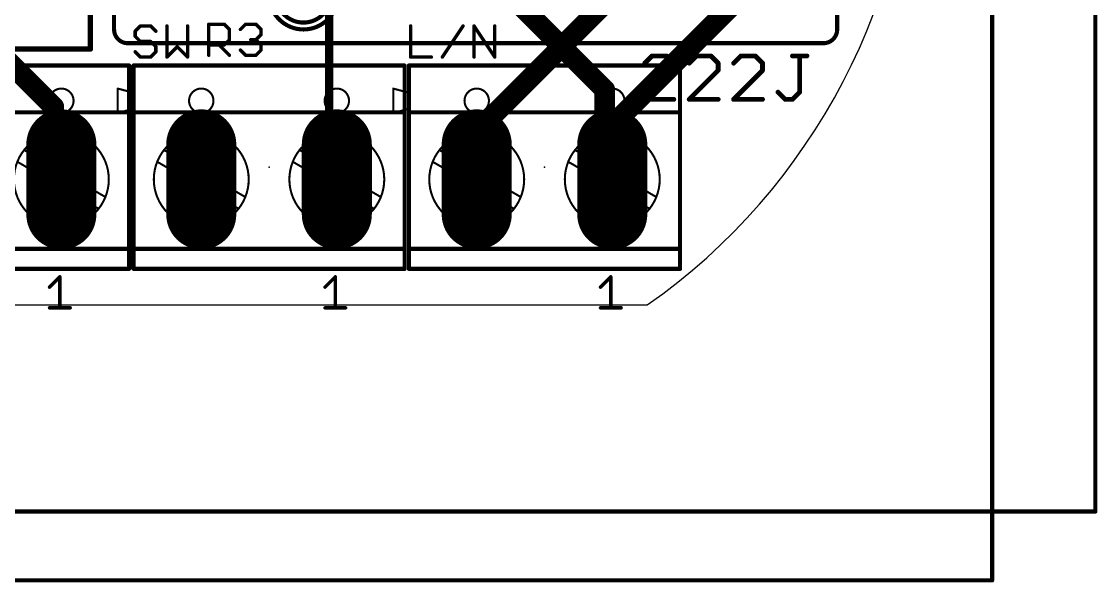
# Model space of a CAD drawing. Extents: x 27.9 to 92.8, y 25.3 to 83.9.
# Drawn here: x 53.1 to 92.79, y 25.32 to 46.01 of the extents above; entities that cross this region are included whole.
import ezdxf

# ---------------------------------------------------------------- set-up
doc = ezdxf.new("R2010")
doc.units = 0
for name, color, linetype in [('1', 22, 'CONTINUOUS'), ('16', 175, 'CONTINUOUS'), ('17', 82, 'CONTINUOUS'), ('20', 7, 'CONTINUOUS'), ('21', 253, 'CONTINUOUS'), ('23', 7, 'CONTINUOUS'), ('25', 253, 'CONTINUOUS'), ('29', 253, 'CONTINUOUS'), ('30', 253, 'CONTINUOUS'), ('44', 253, 'CONTINUOUS'), ('51', 253, 'CONTINUOUS')]:
    doc.layers.add(name, color=color, linetype=linetype)

# ---------------------------------------------------------------- blocks, each defined once
blk = doc.blocks.new('LONGP100')
at = {"const_width": 1}
blk.add_lwpolyline([(-0.5, 0), (0.5, 0)], dxfattribs=at)
at = {"const_width": 0.5}
for points in [[(-0.5, 0.25, 1), (-0.5, -0.25)], [(0.5, -0.25, 1), (0.5, 0.25)]]:
    blk.add_lwpolyline(points, format="xyb", dxfattribs=at)

msp = doc.modelspace()

# ---------------------------------------------------------------- linework, layer by layer
at = {"layer": '1'}
for points, const_width in [([(88.9, 25.4), (88.9, 83.82)], 0.1524), ([(70.1675, 42.2275), (81.28, 53.34)], 0.762), ([(74.93, 42.2275), (80.9625, 48.26)], 0.762), ([(54.2925, 42.8625), (52.3875, 44.7675)], 0.762), ([(54.2925, 40.3225), (54.2925, 42.8625)], 0.762), ([(70.1675, 40.3225), (70.1675, 42.2275)], 0.762), ([(74.93, 40.3225), (74.93, 42.2275)], 0.762), ([(70.1675, 40.3225), (69.89, 40.19)], 0.762), ([(54.2925, 40.3225), (54.57, 40.19)], 0.3048), ([(74.93, 40.3225), (74.89, 40.19)], 0.3048), ([(33.02, 25.4), (88.9, 25.4)], 0.1524)]:
    msp.add_lwpolyline(points, dxfattribs=dict(at, const_width=const_width))
for points, const_width in [([(54.483, 42.8625, 1), (54.102, 42.8625)], 0.381), ([(54.1578, 42.7278, 1), (54.4272, 42.9972)], 0.381), ([(70.358, 42.2275, 1), (69.977, 42.2275)], 0.381), ([(70.0328, 42.3622, 1), (70.3022, 42.0928)], 0.381), ([(75.1205, 42.2275, 1), (74.7395, 42.2275)], 0.381), ([(74.7953, 42.3622, 1), (75.0647, 42.0928)], 0.381), ([(54.102, 40.3225, 1), (54.483, 40.3225)], 0.381), ([(69.8079, 40.3619, 1), (69.9721, 40.0181)], 0.381), ([(69.977, 40.3225, 1), (70.358, 40.3225)], 0.381), ([(70.2496, 40.1506, 1), (70.0854, 40.4944)], 0.381), ([(74.7395, 40.3225, 1), (75.1205, 40.3225)], 0.381), ([(54.3253, 40.3913, 1), (54.2597, 40.2537)], 0.1524), ([(54.5372, 40.1212, 1), (54.6028, 40.2588)], 0.1524), ([(74.8171, 40.212, 1), (74.9629, 40.168)], 0.1524), ([(75.0029, 40.3005, 1), (74.8571, 40.3445)], 0.1524), ([(88.8619, 25.4, 1), (88.9381, 25.4)], 0.0762), ([(88.9, 25.3619, 1), (88.9, 25.4381)], 0.0762)]:
    msp.add_lwpolyline(points, format="xyb", dxfattribs=dict(at, const_width=const_width))
at = {"layer": '16'}
for points, const_width in [([(92.71, 81.28), (92.71, 27.94)], 0.1524), ([(74.6125, 43.4975), (68.58, 49.53)], 0.762), ([(64.4525, 46.99), (64.4525, 40.3225)], 0.3048), ([(74.6125, 40.3225), (74.6125, 43.4975)], 0.762), ([(64.4525, 40.3225), (64.73, 40.19)], 0.3048), ([(74.6125, 40.3225), (74.89, 40.19)], 0.3048), ([(92.71, 27.94), (27.94, 27.94)], 0.1524)]:
    msp.add_lwpolyline(points, dxfattribs=dict(at, const_width=const_width))
for points, const_width in [([(74.803, 43.4975, 1), (74.422, 43.4975)], 0.381), ([(74.4778, 43.3628, 1), (74.7472, 43.6322)], 0.381), ([(74.422, 40.3225, 1), (74.803, 40.3225)], 0.381), ([(64.4853, 40.3913, 1), (64.4197, 40.2537)], 0.1524), ([(64.3763, 40.3225, 1), (64.5287, 40.3225)], 0.1524), ([(64.6972, 40.1212, 1), (64.7628, 40.2588)], 0.1524), ([(74.6453, 40.3913, 1), (74.5797, 40.2537)], 0.1524), ([(74.8572, 40.1212, 1), (74.9228, 40.2588)], 0.1524), ([(92.6719, 27.94, 1), (92.7481, 27.94)], 0.0762), ([(92.71, 27.9019, 1), (92.71, 27.9781)], 0.0762)]:
    msp.add_lwpolyline(points, format="xyb", dxfattribs=dict(at, const_width=const_width))
at = {"layer": '20'}
msp.add_line((48.26, 35.56), (76.18, 35.56), dxfattribs=at)
msp.add_arc((62.9566, 54.445), 23.0543, 305, 55, dxfattribs=at)
at = {"layer": '21'}
for points, const_width in [([(55.64, 63.5), (55.64, 45)], 0.2032), ([(56.515, 45.72), (56.515, 50.8)], 0.1524), ([(83.185, 50.8), (83.185, 45.72)], 0.1524), ([(82.677, 45.212), (57.023, 45.212)], 0.1524), ([(55.64, 45), (40.64, 45)], 0.2032), ([(47.07, 44.39), (57.07, 44.39)], 0.1524), ([(57.07, 44.39), (57.07, 42.66)], 0.1524), ([(57.23, 44.39), (67.23, 44.39)], 0.1524), ([(57.23, 43.385), (57.23, 44.39)], 0.1524), ([(67.23, 44.39), (67.23, 42.66)], 0.1524), ([(67.39, 44.39), (77.39, 44.39)], 0.1524), ([(67.39, 43.385), (67.39, 44.39)], 0.1524), ([(77.39, 44.39), (77.39, 42.66)], 0.1524), ([(57.23, 43.385), (56.65, 43.54)], 0.0762), ([(56.65, 43.54), (56.65, 42.64)], 0.0762), ([(57.23, 42.795), (57.23, 43.385)], 0.1524), ([(67.39, 43.385), (66.81, 43.54)], 0.0762), ([(66.81, 43.54), (66.81, 42.64)], 0.0762), ([(67.39, 42.795), (67.39, 43.385)], 0.1524), ([(57.23, 42.66), (57.23, 42.795)], 0.1524), ([(67.39, 42.66), (67.39, 42.795)], 0.1524), ([(47.07, 42.66), (57.07, 42.66)], 0.1524), ([(56.65, 42.64), (57.23, 42.795)], 0.0762), ([(57.07, 42.66), (57.07, 37.63)], 0.1524), ([(57.23, 37.63), (57.23, 42.66)], 0.1524), ([(57.23, 42.66), (67.23, 42.66)], 0.1524), ([(66.81, 42.64), (67.39, 42.795)], 0.0762), ([(67.23, 42.66), (67.23, 37.63)], 0.1524), ([(67.39, 37.63), (67.39, 42.66)], 0.1524), ([(67.39, 42.66), (77.39, 42.66)], 0.1524), ([(77.39, 42.66), (77.39, 37.63)], 0.1524), ([(47.07, 37.63), (57.07, 37.63)], 0.1524), ([(57.07, 37.63), (57.07, 36.89)], 0.1524), ([(57.23, 36.89), (57.23, 37.63)], 0.1524), ([(57.23, 37.63), (67.23, 37.63)], 0.1524), ([(67.23, 37.63), (67.23, 36.89)], 0.1524), ([(67.39, 36.89), (67.39, 37.63)], 0.1524), ([(67.39, 37.63), (77.39, 37.63)], 0.1524), ([(77.39, 37.63), (77.39, 36.89)], 0.1524), ([(57.07, 36.89), (47.07, 36.89)], 0.1524), ([(67.23, 36.89), (57.23, 36.89)], 0.1524), ([(77.39, 36.89), (67.39, 36.89)], 0.1524), ([(54.1335, 36.2161), (54.5148, 36.5975)], 0.127), ([(54.5148, 36.5975), (54.5148, 35.4535)], 0.127), ([(64.2935, 36.2161), (64.6748, 36.5975)], 0.127), ([(64.6748, 36.5975), (64.6748, 35.4535)], 0.127), ([(74.4535, 36.2161), (74.8348, 36.5975)], 0.127), ([(74.8348, 36.5975), (74.8348, 35.4535)], 0.127), ([(54.1335, 35.4535), (54.8962, 35.4535)], 0.127), ([(64.2935, 35.4535), (65.0562, 35.4535)], 0.127), ([(74.4535, 35.4535), (75.2161, 35.4535)], 0.127)]:
    msp.add_lwpolyline(points, dxfattribs=dict(at, const_width=const_width))
for points, const_width in [([(63.5, 45.72, 1), (63.5, 48.26, 1), (63.5, 45.72)], 0.1524), ([(56.515, 45.72, 0.4142), (57.023, 45.212)], 0.1524), ([(56.5531, 45.72, 1), (56.4769, 45.72)], 0.0762), ([(56.4769, 45.72, 1), (56.5531, 45.72)], 0.0762), ([(82.677, 45.212, 0.4142), (83.185, 45.72)], 0.1524), ([(83.2231, 45.72, 1), (83.1469, 45.72)], 0.0762), ([(83.1469, 45.72, 1), (83.2231, 45.72)], 0.0762), ([(57.023, 45.2501, 1), (57.023, 45.1739)], 0.0762), ([(57.023, 45.1739, 1), (57.023, 45.2501)], 0.0762), ([(82.677, 45.2501, 1), (82.677, 45.1739)], 0.0762), ([(82.677, 45.1739, 1), (82.677, 45.2501)], 0.0762), ([(55.5892, 45, 1), (55.6908, 45)], 0.1016), ([(55.64, 44.9492, 1), (55.64, 45.0508)], 0.1016), ([(57.1081, 44.39, 1), (57.0319, 44.39)], 0.0762), ([(57.07, 44.3519, 1), (57.07, 44.4281)], 0.0762), ([(57.23, 44.4281, 1), (57.23, 44.3519)], 0.0762), ([(57.2681, 44.39, 1), (57.1919, 44.39)], 0.0762), ([(67.2681, 44.39, 1), (67.1919, 44.39)], 0.0762), ([(67.23, 44.3519, 1), (67.23, 44.4281)], 0.0762), ([(67.39, 44.4281, 1), (67.39, 44.3519)], 0.0762), ([(67.4281, 44.39, 1), (67.3519, 44.39)], 0.0762), ([(77.4281, 44.39, 1), (77.3519, 44.39)], 0.0762), ([(77.39, 44.3519, 1), (77.39, 44.4281)], 0.0762), ([(54.57, 42.64, 1), (54.57, 43.54, 1), (54.57, 42.64)], 0.0762), ([(56.6549, 43.5584, 1), (56.6451, 43.5216)], 0.0381), ([(56.6691, 43.54, 1), (56.631, 43.54)], 0.0381), ([(57.2681, 43.385, 1), (57.1919, 43.385)], 0.0762), ([(57.1919, 43.385, 1), (57.2681, 43.385)], 0.0762), ([(57.2251, 43.3666, 1), (57.2349, 43.4034)], 0.0381), ([(59.73, 42.64, 1), (59.73, 43.54, 1), (59.73, 42.64)], 0.0762), ([(64.73, 42.64, 1), (64.73, 43.54, 1), (64.73, 42.64)], 0.0762), ([(66.8149, 43.5584, 1), (66.8051, 43.5216)], 0.0381), ([(66.829, 43.54, 1), (66.791, 43.54)], 0.0381), ([(67.4281, 43.385, 1), (67.3519, 43.385)], 0.0762), ([(67.3519, 43.385, 1), (67.4281, 43.385)], 0.0762), ([(67.3851, 43.3666, 1), (67.3949, 43.4034)], 0.0381), ([(69.89, 42.64, 1), (69.89, 43.54, 1), (69.89, 42.64)], 0.0762), ([(74.89, 42.64, 1), (74.89, 43.54, 1), (74.89, 42.64)], 0.0762), ([(57.2681, 42.795, 1), (57.1919, 42.795)], 0.0762), ([(67.4281, 42.795, 1), (67.3519, 42.795)], 0.0762), ([(56.6451, 42.6584, 1), (56.6549, 42.6216)], 0.0381), ([(56.631, 42.64, 1), (56.6691, 42.64)], 0.0381), ([(57.1081, 42.66, 1), (57.0319, 42.66)], 0.0762), ([(57.0319, 42.66, 1), (57.1081, 42.66)], 0.0762), ([(57.07, 42.6219, 1), (57.07, 42.6981)], 0.0762), ([(57.1919, 42.795, 1), (57.2681, 42.795)], 0.0762), ([(57.2681, 42.66, 1), (57.1919, 42.66)], 0.0762), ([(57.23, 42.6981, 1), (57.23, 42.6219)], 0.0762), ([(57.1919, 42.66, 1), (57.2681, 42.66)], 0.0762), ([(57.2349, 42.7766, 1), (57.2251, 42.8134)], 0.0381), ([(66.8051, 42.6584, 1), (66.8149, 42.6216)], 0.0381), ([(66.791, 42.64, 1), (66.829, 42.64)], 0.0381), ([(67.2681, 42.66, 1), (67.1919, 42.66)], 0.0762), ([(67.1919, 42.66, 1), (67.2681, 42.66)], 0.0762), ([(67.23, 42.6219, 1), (67.23, 42.6981)], 0.0762), ([(67.3519, 42.795, 1), (67.4281, 42.795)], 0.0762), ([(67.4281, 42.66, 1), (67.3519, 42.66)], 0.0762), ([(67.39, 42.6981, 1), (67.39, 42.6219)], 0.0762), ([(67.3519, 42.66, 1), (67.4281, 42.66)], 0.0762), ([(67.3949, 42.7766, 1), (67.3851, 42.8134)], 0.0381), ([(77.4281, 42.66, 1), (77.3519, 42.66)], 0.0762), ([(77.3519, 42.66, 1), (77.4281, 42.66)], 0.0762), ([(77.39, 42.6219, 1), (77.39, 42.6981)], 0.0762), ([(57.1081, 37.63, 1), (57.0319, 37.63)], 0.0762), ([(57.07, 37.5919, 1), (57.07, 37.6681)], 0.0762), ([(57.2681, 37.63, 1), (57.1919, 37.63)], 0.0762), ([(57.23, 37.6681, 1), (57.23, 37.5919)], 0.0762), ([(67.2681, 37.63, 1), (67.1919, 37.63)], 0.0762), ([(67.23, 37.5919, 1), (67.23, 37.6681)], 0.0762), ([(67.4281, 37.63, 1), (67.3519, 37.63)], 0.0762), ([(67.39, 37.6681, 1), (67.39, 37.5919)], 0.0762), ([(77.4281, 37.63, 1), (77.3519, 37.63)], 0.0762), ([(77.39, 37.5919, 1), (77.39, 37.6681)], 0.0762), ([(57.0319, 37.63, 1), (57.1081, 37.63)], 0.0762), ([(57.1919, 37.63, 1), (57.2681, 37.63)], 0.0762), ([(67.1919, 37.63, 1), (67.2681, 37.63)], 0.0762), ([(67.3519, 37.63, 1), (67.4281, 37.63)], 0.0762), ([(77.3519, 37.63, 1), (77.4281, 37.63)], 0.0762), ([(57.0319, 36.89, 1), (57.1081, 36.89)], 0.0762), ([(57.07, 36.8519, 1), (57.07, 36.9281)], 0.0762), ([(57.23, 36.9281, 1), (57.23, 36.8519)], 0.0762), ([(57.1919, 36.89, 1), (57.2681, 36.89)], 0.0762), ([(67.1919, 36.89, 1), (67.2681, 36.89)], 0.0762), ([(67.23, 36.8519, 1), (67.23, 36.9281)], 0.0762), ([(67.39, 36.9281, 1), (67.39, 36.8519)], 0.0762), ([(67.3519, 36.89, 1), (67.4281, 36.89)], 0.0762), ([(77.3519, 36.89, 1), (77.4281, 36.89)], 0.0762), ([(77.39, 36.8519, 1), (77.39, 36.9281)], 0.0762), ([(54.5466, 36.5975, 1), (54.4831, 36.5975)], 0.0635), ([(54.5373, 36.575, 1), (54.4924, 36.6199)], 0.0635), ([(64.7066, 36.5975, 1), (64.6431, 36.5975)], 0.0635), ([(64.6973, 36.575, 1), (64.6524, 36.6199)], 0.0635), ([(74.8666, 36.5975, 1), (74.8031, 36.5975)], 0.0635), ([(74.8573, 36.575, 1), (74.8124, 36.6199)], 0.0635), ([(54.111, 36.2386, 1), (54.156, 36.1937)], 0.0635), ([(64.271, 36.2386, 1), (64.316, 36.1937)], 0.0635), ([(74.431, 36.2386, 1), (74.476, 36.1937)], 0.0635), ([(54.1335, 35.4853, 1), (54.1335, 35.4217)], 0.0635), ([(54.4831, 35.4535, 1), (54.5466, 35.4535)], 0.0635), ([(54.8962, 35.4217, 1), (54.8962, 35.4853)], 0.0635), ([(64.2935, 35.4853, 1), (64.2935, 35.4217)], 0.0635), ([(64.6431, 35.4535, 1), (64.7066, 35.4535)], 0.0635), ([(65.0562, 35.4217, 1), (65.0562, 35.4853)], 0.0635), ([(74.4535, 35.4853, 1), (74.4535, 35.4217)], 0.0635), ([(74.8031, 35.4535, 1), (74.8666, 35.4535)], 0.0635), ([(75.2161, 35.4217, 1), (75.2161, 35.4853)], 0.0635)]:
    msp.add_lwpolyline(points, format="xyb", dxfattribs=dict(at, const_width=const_width))
at = {"layer": '23'}
for p in [(62.23, 40.64), (72.39, 40.64)]:
    msp.add_point(p, dxfattribs=at)
at = {"layer": '25'}
for points, const_width in [([(57.3253, 45.6568, 1), (57.2617, 45.6568)], 0.0635), ([(57.271, 45.6793, 1), (57.316, 45.6344)], 0.0635), ([(57.4842, 45.8792, 1), (57.4842, 45.8157)], 0.0635), ([(57.5066, 45.825, 1), (57.4617, 45.8699)], 0.0635), ([(57.8879, 45.8699, 1), (57.843, 45.825)], 0.0635), ([(57.8655, 45.8157, 1), (57.8655, 45.8792)], 0.0635), ([(58.0337, 45.6344, 1), (58.0786, 45.6793)], 0.0635), ([(58.4946, 45.8475, 1), (58.4311, 45.8475)], 0.0635), ([(59.2573, 45.8475, 1), (59.1938, 45.8475)], 0.0635), ([(60.0373, 45.9115, 1), (59.9738, 45.9115)], 0.0635), ([(60.0055, 45.9432, 1), (60.0055, 45.8797)], 0.0635), ([(60.5999, 45.9339, 1), (60.555, 45.889)], 0.0635), ([(60.5775, 45.8797, 1), (60.5775, 45.9432)], 0.0635), ([(60.7999, 45.7208, 1), (60.7364, 45.7208)], 0.0635), ([(60.7457, 45.6984, 1), (60.7906, 45.7433)], 0.0635), ([(61.1524, 45.7433, 1), (61.1974, 45.6984)], 0.0635), ([(61.3656, 45.9432, 1), (61.3656, 45.8797)], 0.0635), ([(61.388, 45.889, 1), (61.3431, 45.9339)], 0.0635), ([(61.7693, 45.9339, 1), (61.7244, 45.889)], 0.0635), ([(61.7469, 45.8797, 1), (61.7469, 45.9432)], 0.0635), ([(61.9693, 45.7208, 1), (61.9058, 45.7208)], 0.0635), ([(61.9151, 45.6984, 1), (61.96, 45.7433)], 0.0635), ([(67.4853, 45.8475, 1), (67.4218, 45.8475)], 0.0635), ([(69.412, 45.8299, 1), (69.3591, 45.8651)], 0.0635), ([(69.824, 45.8475, 1), (69.7605, 45.8475)], 0.0635), ([(69.8187, 45.8651, 1), (69.7659, 45.8299)], 0.0635), ([(70.5867, 45.8475, 1), (70.5232, 45.8475)], 0.0635), ([(57.2617, 45.4661, 1), (57.3253, 45.4661)], 0.0635), ([(57.316, 45.4886, 1), (57.271, 45.4437)], 0.0635), ([(57.4842, 45.3072, 1), (57.4842, 45.2437)], 0.0635), ([(57.4617, 45.253, 1), (57.5066, 45.2979)], 0.0635), ([(57.8879, 45.2979, 1), (57.843, 45.253)], 0.0635), ([(57.8655, 45.2437, 1), (57.8655, 45.3072)], 0.0635), ([(60.7364, 45.3395, 1), (60.7999, 45.3395)], 0.0635), ([(60.7906, 45.317, 1), (60.7457, 45.3619)], 0.0635), ([(61.5562, 45.3712, 1), (61.5562, 45.3077)], 0.0635), ([(61.7693, 45.3619, 1), (61.7244, 45.317)], 0.0635), ([(61.7244, 45.3619, 1), (61.7693, 45.317)], 0.0635), ([(61.7469, 45.3077, 1), (61.7469, 45.3712)], 0.0635), ([(61.9058, 45.5301, 1), (61.9693, 45.5301)], 0.0635), ([(61.96, 45.5077, 1), (61.9151, 45.5526)], 0.0635), ([(57.316, 44.9166, 1), (57.271, 44.8717)], 0.0635), ([(58.0879, 45.0848, 1), (58.0244, 45.0848)], 0.0635), ([(58.0244, 44.8942, 1), (58.0879, 44.8942)], 0.0635), ([(58.0337, 45.0624, 1), (58.0786, 45.1073)], 0.0635), ([(58.0786, 44.8717, 1), (58.0337, 44.9166)], 0.0635), ([(58.8667, 45.1073, 1), (58.8218, 45.0624)], 0.0635), ([(58.8667, 45.0624, 1), (58.8218, 45.1073)], 0.0635), ([(60.0055, 45.1806, 1), (60.0055, 45.1171)], 0.0635), ([(60.4093, 45.1713, 1), (60.3644, 45.1264)], 0.0635), ([(60.555, 45.1713, 1), (60.5999, 45.1264)], 0.0635), ([(60.5775, 45.1171, 1), (60.5775, 45.1806)], 0.0635), ([(61.1974, 44.9806, 1), (61.1524, 44.9357)], 0.0635), ([(61.9693, 45.1488, 1), (61.9058, 45.1488)], 0.0635), ([(61.9058, 44.9582, 1), (61.9693, 44.9582)], 0.0635), ([(61.9151, 45.1264, 1), (61.96, 45.1713)], 0.0635), ([(61.96, 44.9357, 1), (61.9151, 44.9806)], 0.0635), ([(57.4842, 44.7353, 1), (57.4842, 44.6718)], 0.0635), ([(57.4617, 44.681, 1), (57.5066, 44.726)], 0.0635), ([(57.843, 44.726, 1), (57.8879, 44.681)], 0.0635), ([(57.8655, 44.6718, 1), (57.8655, 44.7353)], 0.0635), ([(58.4404, 44.726, 1), (58.4853, 44.681)], 0.0635), ([(58.4311, 44.7035, 1), (58.4946, 44.7035)], 0.0635), ([(59.1938, 44.7035, 1), (59.2573, 44.7035)], 0.0635), ([(59.2031, 44.681, 1), (59.248, 44.726)], 0.0635), ([(59.9738, 44.7675, 1), (60.0373, 44.7675)], 0.0635), ([(60.7457, 44.745, 1), (60.7906, 44.79)], 0.0635), ([(61.3656, 44.7993, 1), (61.3656, 44.7358)], 0.0635), ([(61.3431, 44.745, 1), (61.388, 44.79)], 0.0635), ([(61.7244, 44.79, 1), (61.7693, 44.745)], 0.0635), ([(61.7469, 44.7358, 1), (61.7469, 44.7993)], 0.0635), ([(67.4535, 44.7353, 1), (67.4535, 44.6718)], 0.0635), ([(67.4218, 44.7035, 1), (67.4853, 44.7035)], 0.0635), ([(68.2161, 44.6718, 1), (68.2161, 44.7353)], 0.0635), ([(68.5965, 44.7211, 1), (68.6493, 44.6859)], 0.0635), ([(69.7605, 44.7035, 1), (69.824, 44.7035)], 0.0635), ([(70.5232, 44.7035, 1), (70.5867, 44.7035)], 0.0635), ([(70.5285, 44.6859, 1), (70.5814, 44.7211)], 0.0635), ([(76.0588, 44.508, 1), (76.1217, 44.4451)], 0.0889), ([(76.3572, 44.7879, 1), (76.3572, 44.699)], 0.0889), ([(76.3886, 44.712, 1), (76.3258, 44.7749)], 0.0889), ([(76.9225, 44.7749, 1), (76.8596, 44.712)], 0.0889), ([(76.8911, 44.699, 1), (76.8911, 44.7879)], 0.0889), ([(77.2024, 44.4765, 1), (77.1135, 44.4765)], 0.0889), ([(77.1265, 44.4451, 1), (77.1894, 44.508)], 0.0889), ([(77.696, 44.508, 1), (77.7589, 44.4451)], 0.0889), ([(77.9943, 44.7879, 1), (77.9943, 44.699)], 0.0889), ([(78.0258, 44.712, 1), (77.9629, 44.7749)], 0.0889), ([(78.5596, 44.7749, 1), (78.4968, 44.712)], 0.0889), ([(78.5282, 44.699, 1), (78.5282, 44.7879)], 0.0889), ([(78.8396, 44.4765, 1), (78.7507, 44.4765)], 0.0889), ([(78.7637, 44.4451, 1), (78.8266, 44.508)], 0.0889), ([(79.3331, 44.508, 1), (79.396, 44.4451)], 0.0889), ([(79.6315, 44.7879, 1), (79.6315, 44.699)], 0.0889), ([(79.6629, 44.712, 1), (79.6001, 44.7749)], 0.0889), ([(80.1968, 44.7749, 1), (80.1339, 44.712)], 0.0889), ([(80.1654, 44.699, 1), (80.1654, 44.7879)], 0.0889), ([(80.4767, 44.4765, 1), (80.3878, 44.4765)], 0.0889), ([(80.4009, 44.4451, 1), (80.4637, 44.508)], 0.0889), ([(81.5356, 44.7879, 1), (81.5356, 44.699)], 0.0889), ([(81.847, 44.7435, 1), (81.7581, 44.7435)], 0.0889), ([(82.0694, 44.699, 1), (82.0694, 44.7879)], 0.0889), ([(77.1135, 44.2096, 1), (77.2024, 44.2096)], 0.0889), ([(77.1894, 44.1782, 1), (77.1265, 44.241)], 0.0889), ([(78.7507, 44.2096, 1), (78.8396, 44.2096)], 0.0889), ([(78.8266, 44.1782, 1), (78.7637, 44.241)], 0.0889), ([(80.3878, 44.2096, 1), (80.4767, 44.2096)], 0.0889), ([(80.4637, 44.1782, 1), (80.4009, 44.241)], 0.0889), ([(81.0332, 43.4403, 1), (80.9703, 43.3774)], 0.0889), ([(81.7581, 43.4088, 1), (81.847, 43.4088)], 0.0889), ([(81.8339, 43.3774, 1), (81.7711, 43.4403)], 0.0889), ([(76.0903, 43.1863, 1), (76.0903, 43.0975)], 0.0889), ([(76.0588, 43.1733, 1), (76.1217, 43.1105)], 0.0889), ([(77.158, 43.0975, 1), (77.158, 43.1863)], 0.0889), ([(77.7274, 43.1863, 1), (77.7274, 43.0975)], 0.0889), ([(77.696, 43.1733, 1), (77.7589, 43.1105)], 0.0889), ([(78.7951, 43.0975, 1), (78.7951, 43.1863)], 0.0889), ([(79.3331, 43.1733, 1), (79.396, 43.1105)], 0.0889), ([(79.3646, 43.1863, 1), (79.3646, 43.0975)], 0.0889), ([(80.4323, 43.0975, 1), (80.4323, 43.1863)], 0.0889), ([(81.2687, 43.1863, 1), (81.2687, 43.0975)], 0.0889), ([(81.2372, 43.1105, 1), (81.3001, 43.1733)], 0.0889), ([(81.5042, 43.1733, 1), (81.567, 43.1105)], 0.0889), ([(81.5356, 43.0975, 1), (81.5356, 43.1863)], 0.0889)]:
    msp.add_lwpolyline(points, format="xyb", dxfattribs=dict(at, const_width=const_width))
for points, const_width in [([(57.4842, 45.8475), (57.2935, 45.6568)], 0.127), ([(57.2935, 45.6568), (57.2935, 45.4661)], 0.127), ([(57.8655, 45.8475), (57.4842, 45.8475)], 0.127), ([(58.0562, 45.6568), (57.8655, 45.8475)], 0.127), ([(58.4629, 45.8475), (58.4629, 44.7035)], 0.127), ([(59.2255, 44.7035), (59.2255, 45.8475)], 0.127), ([(60.0055, 44.7675), (60.0055, 45.9115)], 0.127), ([(60.0055, 45.9115), (60.5775, 45.9115)], 0.127), ([(60.5775, 45.9115), (60.7682, 45.7208)], 0.127), ([(60.7682, 45.7208), (60.7682, 45.3395)], 0.127), ([(61.1749, 45.7208), (61.3656, 45.9115)], 0.127), ([(61.3656, 45.9115), (61.7469, 45.9115)], 0.127), ([(61.7469, 45.9115), (61.9376, 45.7208)], 0.127), ([(61.9376, 45.7208), (61.9376, 45.5301)], 0.127), ([(67.4535, 45.8475), (67.4535, 44.7035)], 0.127), ([(68.6229, 44.7035), (69.3855, 45.8475)], 0.127), ([(69.7923, 44.7035), (69.7923, 45.8475)], 0.127), ([(69.7923, 45.8475), (70.5549, 44.7035)], 0.127), ([(70.5549, 44.7035), (70.5549, 45.8475)], 0.127), ([(57.2935, 45.4661), (57.4842, 45.2755)], 0.127), ([(57.4842, 45.2755), (57.8655, 45.2755)], 0.127), ([(57.8655, 45.2755), (58.0562, 45.0848)], 0.127), ([(60.7682, 45.3395), (60.5775, 45.1488)], 0.127), ([(61.7469, 45.3395), (61.5562, 45.3395)], 0.127), ([(61.9376, 45.5301), (61.7469, 45.3395)], 0.127), ([(61.7469, 45.3395), (61.9376, 45.1488)], 0.127), ([(57.4842, 44.7035), (57.2935, 44.8942)], 0.127), ([(58.0562, 44.8942), (57.8655, 44.7035)], 0.127), ([(58.0562, 45.0848), (58.0562, 44.8942)], 0.127), ([(58.4629, 44.7035), (58.8442, 45.0848)], 0.127), ([(58.8442, 45.0848), (59.2255, 44.7035)], 0.127), ([(60.5775, 45.1488), (60.0055, 45.1488)], 0.127), ([(60.3868, 45.1488), (60.7682, 44.7675)], 0.127), ([(61.3656, 44.7675), (61.1749, 44.9582)], 0.127), ([(61.9376, 44.9582), (61.7469, 44.7675)], 0.127), ([(61.9376, 45.1488), (61.9376, 44.9582)], 0.127), ([(57.8655, 44.7035), (57.4842, 44.7035)], 0.127), ([(61.7469, 44.7675), (61.3656, 44.7675)], 0.127), ([(67.4535, 44.7035), (68.2161, 44.7035)], 0.127), ([(76.3572, 44.7435), (76.0903, 44.4765)], 0.1778), ([(76.8911, 44.7435), (76.3572, 44.7435)], 0.1778), ([(77.158, 44.4765), (76.8911, 44.7435)], 0.1778), ([(77.158, 44.2096), (77.158, 44.4765)], 0.1778), ([(77.9943, 44.7435), (77.7274, 44.4765)], 0.1778), ([(78.5282, 44.7435), (77.9943, 44.7435)], 0.1778), ([(78.7951, 44.4765), (78.5282, 44.7435)], 0.1778), ([(78.7951, 44.2096), (78.7951, 44.4765)], 0.1778), ([(79.6315, 44.7435), (79.3646, 44.4765)], 0.1778), ([(80.1654, 44.7435), (79.6315, 44.7435)], 0.1778), ([(80.4323, 44.4765), (80.1654, 44.7435)], 0.1778), ([(80.4323, 44.2096), (80.4323, 44.4765)], 0.1778), ([(81.5356, 44.7435), (82.0694, 44.7435)], 0.1778), ([(81.8025, 43.4088), (81.8025, 44.7435)], 0.1778), ([(76.0903, 43.1419), (77.158, 44.2096)], 0.1778), ([(77.7274, 43.1419), (78.7951, 44.2096)], 0.1778), ([(79.3646, 43.1419), (80.4323, 44.2096)], 0.1778), ([(81.0017, 43.4088), (81.2687, 43.1419)], 0.1778), ([(81.5356, 43.1419), (81.8025, 43.4088)], 0.1778), ([(77.158, 43.1419), (76.0903, 43.1419)], 0.1778), ([(78.7951, 43.1419), (77.7274, 43.1419)], 0.1778), ([(80.4323, 43.1419), (79.3646, 43.1419)], 0.1778), ([(81.2687, 43.1419), (81.5356, 43.1419)], 0.1778)]:
    msp.add_lwpolyline(points, dxfattribs=dict(at, const_width=const_width))
at = {"layer": '44'}
for centre in [(54.57, 40.19), (59.73, 40.19), (64.73, 40.19), (69.89, 40.19), (74.89, 40.19)]:
    msp.add_circle(centre, 0.7, dxfattribs=at)
at = {"layer": '51'}
for points, const_width in [([(63.5, 45.974, 1), (63.5, 48.006, 1), (63.5, 45.974)], 0.1524), ([(54.57, 38.44, 1), (54.57, 41.94, 1), (54.57, 38.44)], 0.0762), ([(55.2365, 41.8055, 1), (55.2035, 41.8245)], 0.0381), ([(59.73, 38.44, 1), (59.73, 41.94, 1), (59.73, 38.44)], 0.0762), ([(60.3965, 41.8055, 1), (60.3635, 41.8245)], 0.0381), ([(64.73, 38.44, 1), (64.73, 41.94, 1), (64.73, 38.44)], 0.0762), ([(65.3965, 41.8055, 1), (65.3635, 41.8245)], 0.0381), ([(69.89, 38.44, 1), (69.89, 41.94, 1), (69.89, 38.44)], 0.0762), ([(70.5565, 41.8055, 1), (70.5235, 41.8245)], 0.0381), ([(74.89, 38.44, 1), (74.89, 41.94, 1), (74.89, 38.44)], 0.0762), ([(75.5565, 41.8055, 1), (75.5235, 41.8245)], 0.0381), ([(53.2045, 41.2895, 1), (53.1855, 41.2565)], 0.0381), ([(55.6695, 41.5555, 1), (55.6365, 41.5745)], 0.0381), ([(58.3645, 41.2895, 1), (58.3455, 41.2565)], 0.0381), ([(60.8295, 41.5555, 1), (60.7965, 41.5745)], 0.0381), ([(63.3645, 41.2895, 1), (63.3455, 41.2565)], 0.0381), ([(65.8295, 41.5555, 1), (65.7965, 41.5745)], 0.0381), ([(68.5245, 41.2895, 1), (68.5055, 41.2565)], 0.0381), ([(70.9895, 41.5555, 1), (70.9565, 41.5745)], 0.0381), ([(73.5245, 41.2895, 1), (73.5055, 41.2565)], 0.0381), ([(75.9895, 41.5555, 1), (75.9565, 41.5745)], 0.0381), ([(58.1145, 40.8565, 1), (58.0955, 40.8235)], 0.0381), ([(63.1145, 40.8565, 1), (63.0955, 40.8235)], 0.0381), ([(68.2745, 40.8565, 1), (68.2555, 40.8235)], 0.0381), ([(73.2745, 40.8565, 1), (73.2555, 40.8235)], 0.0381), ([(54.4615, 40.5415, 1), (54.4945, 40.5225)], 0.0381), ([(54.4685, 40.5155, 1), (54.4875, 40.5485)], 0.0381), ([(59.6215, 40.5415, 1), (59.6545, 40.5225)], 0.0381), ([(59.6285, 40.5155, 1), (59.6475, 40.5485)], 0.0381), ([(64.6215, 40.5415, 1), (64.6545, 40.5225)], 0.0381), ([(64.6285, 40.5155, 1), (64.6475, 40.5485)], 0.0381), ([(69.7815, 40.5415, 1), (69.8145, 40.5225)], 0.0381), ([(69.7885, 40.5155, 1), (69.8075, 40.5485)], 0.0381), ([(74.7815, 40.5415, 1), (74.8145, 40.5225)], 0.0381), ([(74.7885, 40.5155, 1), (74.8075, 40.5485)], 0.0381), ([(54.2445, 40.0885, 1), (54.2115, 40.1075)], 0.0381), ([(54.2185, 40.0815, 1), (54.2375, 40.1145)], 0.0381), ([(54.9215, 40.2985, 1), (54.9025, 40.2655)], 0.0381), ([(54.8955, 40.2915, 1), (54.9285, 40.2725)], 0.0381), ([(59.4045, 40.0885, 1), (59.3715, 40.1075)], 0.0381), ([(59.3785, 40.0815, 1), (59.3975, 40.1145)], 0.0381), ([(60.0815, 40.2985, 1), (60.0625, 40.2655)], 0.0381), ([(60.0555, 40.2915, 1), (60.0885, 40.2725)], 0.0381), ([(64.4045, 40.0885, 1), (64.3715, 40.1075)], 0.0381), ([(64.3785, 40.0815, 1), (64.3975, 40.1145)], 0.0381), ([(65.0815, 40.2985, 1), (65.0625, 40.2655)], 0.0381), ([(65.0555, 40.2915, 1), (65.0885, 40.2725)], 0.0381), ([(69.5645, 40.0885, 1), (69.5315, 40.1075)], 0.0381), ([(69.5385, 40.0815, 1), (69.5575, 40.1145)], 0.0381), ([(70.2415, 40.2985, 1), (70.2225, 40.2655)], 0.0381), ([(70.2155, 40.2915, 1), (70.2485, 40.2725)], 0.0381), ([(74.5645, 40.0885, 1), (74.5315, 40.1075)], 0.0381), ([(74.5385, 40.0815, 1), (74.5575, 40.1145)], 0.0381), ([(75.2415, 40.2985, 1), (75.2225, 40.2655)], 0.0381), ([(75.2155, 40.2915, 1), (75.2485, 40.2725)], 0.0381), ([(54.6715, 39.8645, 1), (54.6525, 39.8315)], 0.0381), ([(54.6785, 39.8385, 1), (54.6455, 39.8575)], 0.0381), ([(59.8315, 39.8645, 1), (59.8125, 39.8315)], 0.0381), ([(59.8385, 39.8385, 1), (59.8055, 39.8575)], 0.0381), ([(64.8315, 39.8645, 1), (64.8125, 39.8315)], 0.0381), ([(64.8385, 39.8385, 1), (64.8055, 39.8575)], 0.0381), ([(69.9915, 39.8645, 1), (69.9725, 39.8315)], 0.0381), ([(69.9985, 39.8385, 1), (69.9655, 39.8575)], 0.0381), ([(74.9915, 39.8645, 1), (74.9725, 39.8315)], 0.0381), ([(74.9985, 39.8385, 1), (74.9655, 39.8575)], 0.0381), ([(56.1855, 39.5235, 1), (56.2045, 39.5565)], 0.0381), ([(61.3455, 39.5235, 1), (61.3645, 39.5565)], 0.0381), ([(66.3455, 39.5235, 1), (66.3645, 39.5565)], 0.0381), ([(71.5055, 39.5235, 1), (71.5245, 39.5565)], 0.0381), ([(76.5055, 39.5235, 1), (76.5245, 39.5565)], 0.0381), ([(55.9355, 39.0905, 1), (55.9545, 39.1235)], 0.0381), ([(61.0955, 39.0905, 1), (61.1145, 39.1235)], 0.0381), ([(66.0955, 39.0905, 1), (66.1145, 39.1235)], 0.0381), ([(71.2555, 39.0905, 1), (71.2745, 39.1235)], 0.0381), ([(76.2555, 39.0905, 1), (76.2745, 39.1235)], 0.0381), ([(53.4705, 38.8245, 1), (53.5035, 38.8055)], 0.0381), ([(53.9035, 38.5745, 1), (53.9365, 38.5555)], 0.0381), ([(58.6305, 38.8245, 1), (58.6635, 38.8055)], 0.0381), ([(59.0635, 38.5745, 1), (59.0965, 38.5555)], 0.0381), ([(63.6305, 38.8245, 1), (63.6635, 38.8055)], 0.0381), ([(64.0635, 38.5745, 1), (64.0965, 38.5555)], 0.0381), ([(68.7905, 38.8245, 1), (68.8235, 38.8055)], 0.0381), ([(69.2235, 38.5745, 1), (69.2565, 38.5555)], 0.0381), ([(73.7905, 38.8245, 1), (73.8235, 38.8055)], 0.0381), ([(74.2235, 38.5745, 1), (74.2565, 38.5555)], 0.0381)]:
    msp.add_lwpolyline(points, format="xyb", dxfattribs=dict(at, const_width=const_width))
at = {"layer": '51', "const_width": 0.0762}
for points in [[(54.478, 40.532), (55.22, 41.815)], [(59.638, 40.532), (60.38, 41.815)], [(64.638, 40.532), (65.38, 41.815)], [(69.798, 40.532), (70.54, 41.815)], [(74.798, 40.532), (75.54, 41.815)], [(53.195, 41.273), (54.478, 40.532)], [(55.653, 41.565), (54.912, 40.282)], [(58.355, 41.273), (59.638, 40.532)], [(60.813, 41.565), (60.072, 40.282)], [(63.355, 41.273), (64.638, 40.532)], [(65.813, 41.565), (65.072, 40.282)], [(68.515, 41.273), (69.798, 40.532)], [(70.973, 41.565), (70.232, 40.282)], [(73.515, 41.273), (74.798, 40.532)], [(75.973, 41.565), (75.232, 40.282)], [(54.228, 40.098), (52.945, 40.84)], [(59.388, 40.098), (58.105, 40.84)], [(64.388, 40.098), (63.105, 40.84)], [(69.548, 40.098), (68.265, 40.84)], [(74.548, 40.098), (73.265, 40.84)], [(53.487, 38.815), (54.228, 40.098)], [(54.912, 40.282), (56.195, 39.54)], [(58.647, 38.815), (59.388, 40.098)], [(60.072, 40.282), (61.355, 39.54)], [(63.647, 38.815), (64.388, 40.098)], [(65.072, 40.282), (66.355, 39.54)], [(68.807, 38.815), (69.548, 40.098)], [(70.232, 40.282), (71.515, 39.54)], [(73.807, 38.815), (74.548, 40.098)], [(75.232, 40.282), (76.515, 39.54)], [(54.662, 39.848), (53.92, 38.565)], [(55.945, 39.107), (54.662, 39.848)], [(59.822, 39.848), (59.08, 38.565)], [(61.105, 39.107), (59.822, 39.848)], [(64.822, 39.848), (64.08, 38.565)], [(66.105, 39.107), (64.822, 39.848)], [(69.982, 39.848), (69.24, 38.565)], [(71.265, 39.107), (69.982, 39.848)], [(74.982, 39.848), (74.24, 38.565)], [(76.265, 39.107), (74.982, 39.848)]]:
    msp.add_lwpolyline(points, dxfattribs=at)

# ---------------------------------------------------------------- block references
at = {"layer": '17', "xscale": 2.38, "yscale": 2.38, "rotation": 90}
for p in [(54.57, 40.19), (54.57, 40.19), (59.73, 40.19), (59.73, 40.19), (64.73, 40.19), (64.73, 40.19), (69.89, 40.19), (69.89, 40.19), (74.89, 40.19), (74.89, 40.19)]:
    msp.add_blockref('LONGP100', p, dxfattribs=at)
at = {"layer": '29', "xscale": 2.5832, "yscale": 2.5832, "rotation": 90}
for p in [(54.57, 40.19), (59.73, 40.19), (64.73, 40.19), (69.89, 40.19), (74.89, 40.19)]:
    msp.add_blockref('LONGP100', p, dxfattribs=at)
at = {"layer": '30', "xscale": 2.5832, "yscale": 2.5832, "rotation": 90}
for p in [(54.57, 40.19), (59.73, 40.19), (64.73, 40.19), (69.89, 40.19), (74.89, 40.19)]:
    msp.add_blockref('LONGP100', p, dxfattribs=at)

doc.saveas('drawing.dxf')
